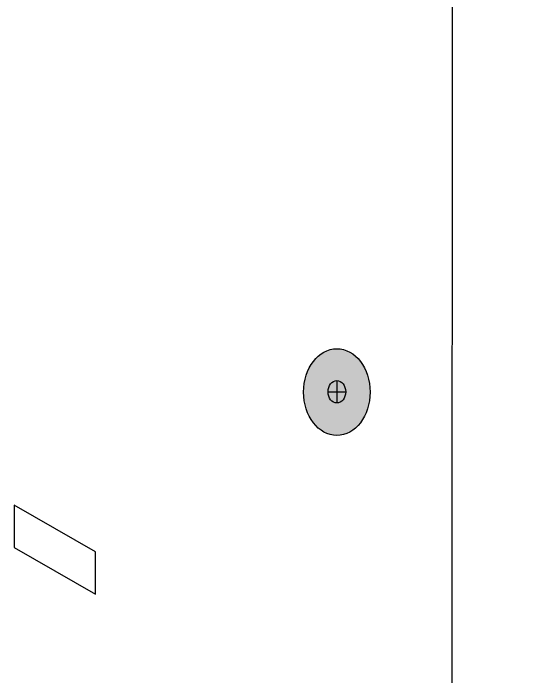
# Model space of a CAD drawing. Header units: inches. Extents: x -24 to 76, y -57 to 19.
# Drawn here: x 5.546 to 6.331, y 10.176 to 11.192 of the extents above; entities that cross this region are included whole.
import ezdxf

# ---------------------------------------------------------------- set-up
doc = ezdxf.new("R2010")
doc.units = ezdxf.units.IN
doc.header["$MEASUREMENT"] = 0
for name, color, linetype, lineweight in [('G-ANNO-TTLB', 7, 'Continuous', 0), ('TYVEK', 7, 'Continuous', 0), ('WALL SCRATCH', 7, 'Continuous', 0)]:
    doc.layers.add(name, color=color, linetype=linetype, lineweight=lineweight)

# ---------------------------------------------------------------- blocks, each defined once
blk = doc.blocks.new('Block_72')
at = {"layer": 'WALL SCRATCH', "true_color": 0x003b71, "transparency": 33554687}
h = blk.add_hatch(color=156, dxfattribs=at)
h.dxf.hatch_style = 2
edge = h.paths.add_edge_path()
edge.add_ellipse((6.0413, 10.6116), major_axis=(0, 0.0664), ratio=0.766948, start_angle=0, end_angle=360)
at = {"layer": 'WALL SCRATCH', "color": 18, "lineweight": 25, "true_color": 0x080808}
for p, q in [((6.0413, 10.6291), (6.0413, 10.5949)), ((6.0278, 10.612), (6.0549, 10.612))]:
    blk.add_line(p, q, dxfattribs=at)
at = {"layer": 'WALL SCRATCH', "color": 8, "lineweight": 25, "true_color": 0x808080}
blk.add_lwpolyline([(6.0342, 10.673)], dxfattribs=at)
at = {"layer": 'WALL SCRATCH', "color": 18, "lineweight": 25, "true_color": 0x000000}
blk.add_ellipse((6.0413, 10.6116), major_axis=(0, 0.0664), ratio=0.766948, dxfattribs=at)
at = {"layer": 'WALL SCRATCH', "color": 18, "lineweight": 25, "true_color": 0x080808}
blk.add_ellipse((6.0413, 10.612), major_axis=(0, 0.0171), ratio=0.788846, dxfattribs=at)
blk = doc.blocks.new('Block_71')
at = {"layer": 'WALL SCRATCH'}
blk.add_blockref('Block_72', (0, 0), dxfattribs=at)
blk = doc.blocks.new('Block_66')
at = {"layer": 'WALL SCRATCH'}
blk.add_blockref('Block_71', (0, 0), dxfattribs=at)

msp = doc.modelspace()

# ---------------------------------------------------------------- hatches: boundary and pattern name
at = {"layer": 'G-ANNO-TTLB', "true_color": 0xff00ff, "transparency": 33554687}
h = msp.add_hatch(color=6, dxfattribs=at)
edge = h.paths.add_edge_path()
edge.add_spline(control_points=[(19.9156, -15.0652), (19.9156, -15.0652), (-20.7721, -15.0652), (-20.7721, -15.0652), (-20.7721, -15.0652), (-20.7721, 19.0598), (-20.7721, 19.0598), (-20.7721, 19.0598), (19.9156, 19.0598), (19.9156, 19.0598), (19.9156, 19.0598), (19.9156, -15.0652), (19.9156, -15.0652)], knot_values=[0, 0, 0, 0, 1, 1, 1, 2, 2, 2, 3, 3, 3, 4, 4, 4, 4], degree=3, periodic=0)
edge = h.paths.add_edge_path()
edge.add_spline(control_points=[(-20.6471, 18.9348), (-20.6471, 18.9348), (-20.6471, -14.9402), (-20.6471, -14.9402), (-20.6471, -14.9402), (19.7906, -14.9402), (19.7906, -14.9402), (19.7906, -14.9402), (19.7906, 18.9348), (19.7906, 18.9348), (19.7906, 18.9348), (-20.6471, 18.9348), (-20.6471, 18.9348)], knot_values=[0, 0, 0, 0, 1, 1, 1, 2, 2, 2, 3, 3, 3, 4, 4, 4, 4], degree=3, periodic=0)
edge.add_line((-20.6471, 18.9348), (-20.6471, 18.9348))

# ---------------------------------------------------------------- linework, layer by layer
at = {"layer": 'G-ANNO-TTLB'}
for points in [[(19.9156, -15.0652), (19.9156, -15.0652), (-20.7721, -15.0652), (-20.7721, -15.0652), (-20.7721, -15.0652), (-20.7721, 19.0598), (-20.7721, 19.0598), (-20.7721, 19.0598), (19.9156, 19.0598), (19.9156, 19.0598), (19.9156, 19.0598), (19.9156, -15.0652), (19.9156, -15.0652)], [(-20.6471, 18.9348), (-20.6471, 18.9348), (-20.6471, -14.9402), (-20.6471, -14.9402), (-20.6471, -14.9402), (19.7906, -14.9402), (19.7906, -14.9402), (19.7906, -14.9402), (19.7906, 18.9348), (19.7906, 18.9348), (19.7906, 18.9348), (-20.6471, 18.9348), (-20.6471, 18.9348)]]:
    msp.add_open_spline(points, degree=3, knots=[0, 0, 0, 0, 1, 1, 1, 2, 2, 2, 3, 3, 3, 4, 4, 4, 4], dxfattribs=at)
at = {"layer": 'TYVEK', "color": 2, "lineweight": 25, "true_color": 0xf5eb12}
for p, q in [((5.6714, 10.367), (5.5471, 10.4383)), ((5.5471, 10.4383), (5.5471, 10.3736)), ((5.5471, 10.3736), (5.6714, 10.3023)), ((5.6714, 10.3023), (5.6714, 10.367))]:
    msp.add_line(p, q, dxfattribs=at)
at = {"layer": 'WALL SCRATCH', "color": 18, "lineweight": 25, "true_color": 0x000000}
msp.add_line((6.2188, 12.0581), (6.2154, 8.1711), dxfattribs=at)

# ---------------------------------------------------------------- block references
at = {"layer": 'WALL SCRATCH'}
msp.add_blockref('Block_66', (0, 0), dxfattribs=at)

doc.saveas('drawing.dxf')
